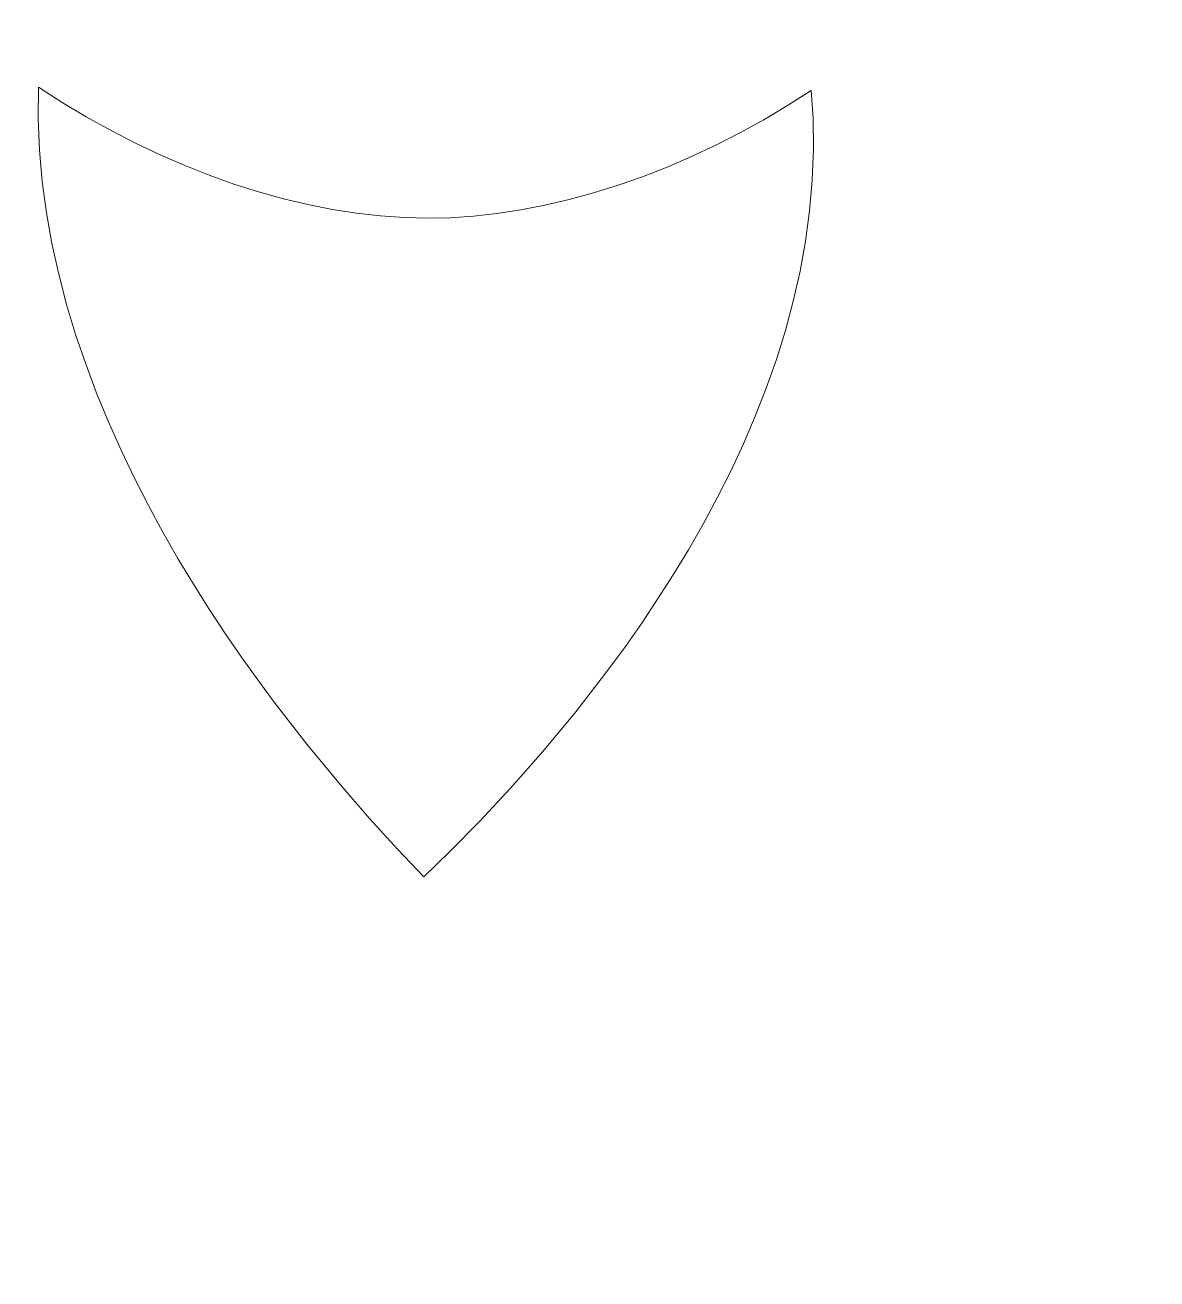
# Model space of a CAD drawing. Header units: millimetres. Extents: x -207 to 189, y -279 to 292.
# Drawn here: x 0.34 to 17.29, y 183.45 to 202.23 of the extents above; entities that cross this region are included whole.
import ezdxf

# ---------------------------------------------------------------- set-up
doc = ezdxf.new("R2010")
doc.units = ezdxf.units.MM
doc.header["$MEASUREMENT"] = 0
doc.layers.add('layer 1', color=7, linetype='Continuous')

msp = doc.modelspace()

# ---------------------------------------------------------------- linework, layer by layer
at = {"layer": 'layer 1', "lineweight": 9}
msp.add_open_spline([(-17.744, 135.5012), (-17.744, 135.5012), (-5.7396, 135.5012), (-5.7396, 135.5012), (-5.7396, 135.5012), (-5.7396, 135.5012), (-5.7396, 129.499), (-5.7396, 129.499), (-5.7396, 129.499), (-5.7396, 129.499), (-17.744, 129.499), (-17.744, 129.499), (-17.744, 129.499), (-17.744, 129.499), (-17.744, 120.4958), (-17.744, 120.4958), (-17.744, 120.4958), (-17.744, 120.4958), (30.2731, 120.4958), (30.2731, 120.4958), (30.2731, 120.4958), (30.2731, 120.4958), (30.2731, 129.499), (30.2731, 129.499), (30.2731, 129.499), (30.2731, 129.499), (18.2687, 129.499), (18.2687, 129.499), (18.2687, 129.499), (18.2687, 129.499), (18.2687, 135.5012), (18.2687, 135.5012), (18.2687, 135.5012), (18.2687, 135.5012), (30.2731, 135.5012), (30.2731, 135.5012), (30.2731, 135.5012), (22.2702, 150.4999), (22.2756, 168.5164), (30.2731, 183.5181), (30.2731, 183.5181), (30.2731, 183.5181), (18.2687, 183.5181), (18.2687, 183.5181), (18.2687, 183.5181), (18.2687, 183.5181), (18.2687, 189.5203), (18.2687, 189.5203), (18.2687, 189.5203), (18.2687, 189.5203), (30.2731, 189.5203), (30.2731, 189.5203), (30.2731, 189.5203), (22.2702, 208.7212), (22.2744, 230.3389), (30.2731, 249.5417), (30.2731, 249.5417), (30.2731, 249.5417), (18.2687, 249.5417), (18.2687, 249.5417), (18.2687, 249.5417), (18.2687, 249.5417), (18.2687, 255.5437), (18.2687, 255.5437), (18.2687, 255.5437), (18.2687, 255.5437), (30.2731, 255.5437), (30.2731, 255.5437), (30.2731, 255.5437), (30.2731, 255.5437), (30.2731, 264.5469), (30.2731, 264.5469), (30.2731, 264.5469), (30.2731, 264.5469), (-17.744, 264.5469), (-17.744, 264.5469), (-17.744, 264.5469), (-17.744, 264.5469), (-17.744, 255.5437), (-17.744, 255.5437), (-17.744, 255.5437), (-17.744, 255.5437), (-5.7396, 255.5437), (-5.7396, 255.5437), (-5.7396, 255.5437), (-5.7396, 255.5437), (-5.7396, 249.5417), (-5.7396, 249.5417), (-5.7396, 249.5417), (-5.7396, 249.5417), (-17.744, 249.5417), (-17.744, 249.5417), (-17.744, 249.5417), (-9.7411, 230.3407), (-9.7453, 208.7229), (-17.744, 189.5203), (-17.744, 189.5203), (-17.744, 189.5203), (-5.7396, 189.5203), (-5.7396, 189.5203), (-5.7396, 189.5203), (-5.7396, 189.5203), (-5.7396, 183.5181), (-5.7396, 183.5181), (-5.7396, 183.5181), (-5.7396, 183.5181), (-17.744, 183.5181), (-17.744, 183.5181), (-17.744, 183.5181), (-9.7411, 168.5193), (-9.7464, 150.5027), (-17.744, 135.5012)], degree=3, knots=[0, 0, 0, 0, 0.0344828, 0.0344828, 0.0344828, 0.0344828, 0.0689655, 0.0689655, 0.0689655, 0.0689655, 0.1034483, 0.1034483, 0.1034483, 0.1034483, 0.137931, 0.137931, 0.137931, 0.137931, 0.1724138, 0.1724138, 0.1724138, 0.1724138, 0.2068966, 0.2068966, 0.2068966, 0.2068966, 0.2413793, 0.2413793, 0.2413793, 0.2413793, 0.2758621, 0.2758621, 0.2758621, 0.2758621, 0.3103448, 0.3103448, 0.3103448, 0.3103448, 0.3448276, 0.3448276, 0.3448276, 0.3448276, 0.3793103, 0.3793103, 0.3793103, 0.3793103, 0.4137931, 0.4137931, 0.4137931, 0.4137931, 0.4482759, 0.4482759, 0.4482759, 0.4482759, 0.4827586, 0.4827586, 0.4827586, 0.4827586, 0.5172414, 0.5172414, 0.5172414, 0.5172414, 0.5517241, 0.5517241, 0.5517241, 0.5517241, 0.5862069, 0.5862069, 0.5862069, 0.5862069, 0.6206897, 0.6206897, 0.6206897, 0.6206897, 0.6551724, 0.6551724, 0.6551724, 0.6551724, 0.6896552, 0.6896552, 0.6896552, 0.6896552, 0.7241379, 0.7241379, 0.7241379, 0.7241379, 0.7586207, 0.7586207, 0.7586207, 0.7586207, 0.7931034, 0.7931034, 0.7931034, 0.7931034, 0.8275862, 0.8275862, 0.8275862, 0.8275862, 0.862069, 0.862069, 0.862069, 0.862069, 0.8965517, 0.8965517, 0.8965517, 0.8965517, 0.9310345, 0.9310345, 0.9310345, 0.9310345, 1, 1, 1, 1], dxfattribs=at)
at = {"layer": 'layer 1', "color": 5, "lineweight": 9}
msp.add_open_spline([(6.3129, 189.4741), (6.3129, 189.4741), (5.9234, 189.8838), (5.9234, 189.8838), (5.9234, 189.8838), (5.9234, 189.8838), (5.4955, 190.3538), (5.4955, 190.3538), (5.4955, 190.3538), (5.4955, 190.3538), (5.0386, 190.8807), (5.0386, 190.8807), (5.0386, 190.8807), (5.0386, 190.8807), (4.5616, 191.4607), (4.5616, 191.4607), (4.5616, 191.4607), (4.5616, 191.4607), (4.0731, 192.0906), (4.0731, 192.0906), (4.0731, 192.0906), (4.0731, 192.0906), (3.8275, 192.4231), (3.8275, 192.4231), (3.8275, 192.4231), (3.8275, 192.4231), (3.5825, 192.7667), (3.5825, 192.7667), (3.5825, 192.7667), (3.5825, 192.7667), (3.3392, 193.121), (3.3392, 193.121), (3.3392, 193.121), (3.3392, 193.121), (3.0988, 193.4857), (3.0988, 193.4857), (3.0988, 193.4857), (3.0988, 193.4857), (2.8624, 193.8601), (2.8624, 193.8601), (2.8624, 193.8601), (2.8624, 193.8601), (2.631, 194.244), (2.631, 194.244), (2.631, 194.244), (2.631, 194.244), (2.4059, 194.6367), (2.4059, 194.6367), (2.4059, 194.6367), (2.4059, 194.6367), (2.188, 195.0379), (2.188, 195.0379), (2.188, 195.0379), (2.188, 195.0379), (1.9787, 195.4472), (1.9787, 195.4472), (1.9787, 195.4472), (1.9787, 195.4472), (1.7788, 195.8642), (1.7788, 195.8642), (1.7788, 195.8642), (1.7788, 195.8642), (1.5898, 196.2883), (1.5898, 196.2883), (1.5898, 196.2883), (1.5898, 196.2883), (1.4127, 196.7193), (1.4127, 196.7193), (1.4127, 196.7193), (1.4127, 196.7193), (1.2485, 197.1565), (1.2485, 197.1565), (1.2485, 197.1565), (1.2485, 197.1565), (1.0983, 197.5997), (1.0983, 197.5997), (1.0983, 197.5997), (1.0983, 197.5997), (0.9635, 198.0482), (0.9635, 198.0482), (0.9635, 198.0482), (0.9635, 198.0482), (0.8451, 198.5017), (0.8451, 198.5017), (0.8451, 198.5017), (0.8451, 198.5017), (0.744, 198.9598), (0.744, 198.9598), (0.744, 198.9598), (0.744, 198.9598), (0.6616, 199.4221), (0.6616, 199.4221), (0.6616, 199.4221), (0.6616, 199.4221), (0.5989, 199.888), (0.5989, 199.888), (0.5989, 199.888), (0.5989, 199.888), (0.5571, 200.3572), (0.5571, 200.3572), (0.5571, 200.3572), (0.5571, 200.3572), (0.5372, 200.8293), (0.5372, 200.8293), (0.5372, 200.8293), (0.5372, 200.8293), (0.5406, 201.3038), (0.5406, 201.3038), (0.5406, 201.3038), (0.5406, 201.3038), (0.8953, 201.0754), (0.8953, 201.0754), (0.8953, 201.0754), (0.8953, 201.0754), (1.2548, 200.8598), (1.2548, 200.8598), (1.2548, 200.8598), (1.2548, 200.8598), (1.6181, 200.6576), (1.6181, 200.6576), (1.6181, 200.6576), (1.6181, 200.6576), (1.9845, 200.4686), (1.9845, 200.4686), (1.9845, 200.4686), (1.9845, 200.4686), (2.3535, 200.2934), (2.3535, 200.2934), (2.3535, 200.2934), (2.3535, 200.2934), (2.7242, 200.1321), (2.7242, 200.1321), (2.7242, 200.1321), (2.7242, 200.1321), (3.096, 199.9851), (3.096, 199.9851), (3.096, 199.9851), (3.096, 199.9851), (3.4679, 199.8523), (3.4679, 199.8523), (3.4679, 199.8523), (3.4679, 199.8523), (3.8396, 199.7344), (3.8396, 199.7344), (3.8396, 199.7344), (3.8396, 199.7344), (4.2099, 199.6312), (4.2099, 199.6312), (4.2099, 199.6312), (4.2099, 199.6312), (4.5784, 199.5433), (4.5784, 199.5433), (4.5784, 199.5433), (4.5784, 199.5433), (4.9442, 199.4709), (4.9442, 199.4709), (4.9442, 199.4709), (4.9442, 199.4709), (5.3065, 199.4141), (5.3065, 199.4141), (5.3065, 199.4141), (5.3065, 199.4141), (5.6649, 199.3732), (5.6649, 199.3732), (5.6649, 199.3732), (5.6649, 199.3732), (6.0184, 199.3484), (6.0184, 199.3484), (6.0184, 199.3484), (6.0184, 199.3484), (6.3664, 199.3401), (6.3664, 199.3401), (6.3664, 199.3401), (6.3664, 199.3401), (6.7085, 199.348), (6.7085, 199.348), (6.7085, 199.348), (6.7085, 199.348), (7.0563, 199.3717), (7.0563, 199.3717), (7.0563, 199.3717), (7.0563, 199.3717), (7.4093, 199.4108), (7.4093, 199.4108), (7.4093, 199.4108), (7.4093, 199.4108), (7.7663, 199.4655), (7.7663, 199.4655), (7.7663, 199.4655), (7.7663, 199.4655), (8.1269, 199.5351), (8.1269, 199.5351), (8.1269, 199.5351), (8.1269, 199.5351), (8.4902, 199.6199), (8.4902, 199.6199), (8.4902, 199.6199), (8.4902, 199.6199), (8.8554, 199.7195), (8.8554, 199.7195), (8.8554, 199.7195), (8.8554, 199.7195), (9.222, 199.8336), (9.222, 199.8336), (9.222, 199.8336), (9.222, 199.8336), (9.5893, 199.9622), (9.5893, 199.9622), (9.5893, 199.9622), (9.5893, 199.9622), (9.9562, 200.1051), (9.9562, 200.1051), (9.9562, 200.1051), (9.9562, 200.1051), (10.3222, 200.2622), (10.3222, 200.2622), (10.3222, 200.2622), (10.3222, 200.2622), (10.6867, 200.4331), (10.6867, 200.4331), (10.6867, 200.4331), (10.6867, 200.4331), (11.0486, 200.6177), (11.0486, 200.6177), (11.0486, 200.6177), (11.0486, 200.6177), (11.4075, 200.8159), (11.4075, 200.8159), (11.4075, 200.8159), (11.4075, 200.8159), (11.7624, 201.0274), (11.7624, 201.0274), (11.7624, 201.0274), (11.7624, 201.0274), (12.1129, 201.2522), (12.1129, 201.2522), (12.1129, 201.2522), (12.1129, 201.2522), (12.1433, 200.84), (12.1433, 200.84), (12.1433, 200.84), (12.1433, 200.84), (12.149, 200.3733), (12.149, 200.3733), (12.149, 200.3733), (12.149, 200.3733), (12.1313, 199.91), (12.1313, 199.91), (12.1313, 199.91), (12.1313, 199.91), (12.0909, 199.4506), (12.0909, 199.4506), (12.0909, 199.4506), (12.0909, 199.4506), (12.0294, 198.9956), (12.0294, 198.9956), (12.0294, 198.9956), (12.0294, 198.9956), (11.9478, 198.5449), (11.9478, 198.5449), (11.9478, 198.5449), (11.9478, 198.5449), (11.8473, 198.0993), (11.8473, 198.0993), (11.8473, 198.0993), (11.8473, 198.0993), (11.7288, 197.6589), (11.7288, 197.6589), (11.7288, 197.6589), (11.7288, 197.6589), (11.5937, 197.2244), (11.5937, 197.2244), (11.5937, 197.2244), (11.5937, 197.2244), (11.4431, 196.7959), (11.4431, 196.7959), (11.4431, 196.7959), (11.4431, 196.7959), (11.2781, 196.3737), (11.2781, 196.3737), (11.2781, 196.3737), (11.2781, 196.3737), (11.0998, 195.9584), (11.0998, 195.9584), (11.0998, 195.9584), (11.0998, 195.9584), (10.9093, 195.5504), (10.9093, 195.5504), (10.9093, 195.5504), (10.9093, 195.5504), (10.7081, 195.1499), (10.7081, 195.1499), (10.7081, 195.1499), (10.7081, 195.1499), (10.4967, 194.7573), (10.4967, 194.7573), (10.4967, 194.7573), (10.4967, 194.7573), (10.2767, 194.3732), (10.2767, 194.3732), (10.2767, 194.3732), (10.2767, 194.3732), (10.0493, 193.9975), (10.0493, 193.9975), (10.0493, 193.9975), (10.0493, 193.9975), (9.8154, 193.6311), (9.8154, 193.6311), (9.8154, 193.6311), (9.8154, 193.6311), (9.5763, 193.2739), (9.5763, 193.2739), (9.5763, 193.2739), (9.5763, 193.2739), (9.3328, 192.9267), (9.3328, 192.9267), (9.3328, 192.9267), (9.3328, 192.9267), (9.0867, 192.5896), (9.0867, 192.5896), (9.0867, 192.5896), (9.0867, 192.5896), (8.5896, 191.9474), (8.5896, 191.9474), (8.5896, 191.9474), (8.5896, 191.9474), (8.0942, 191.3504), (8.0942, 191.3504), (8.0942, 191.3504), (8.0942, 191.3504), (7.6098, 190.8015), (7.6098, 190.8015), (7.6098, 190.8015), (7.6098, 190.8015), (7.1454, 190.3039), (7.1454, 190.3039), (7.1454, 190.3039), (7.1454, 190.3039), (6.71, 189.8603), (6.71, 189.8603), (6.71, 189.8603), (6.71, 189.8603), (6.3129, 189.4741), (6.3129, 189.4741)], degree=3, knots=[0, 0, 0, 0, 0.0114943, 0.0114943, 0.0114943, 0.0114943, 0.0229885, 0.0229885, 0.0229885, 0.0229885, 0.0344828, 0.0344828, 0.0344828, 0.0344828, 0.045977, 0.045977, 0.045977, 0.045977, 0.0574713, 0.0574713, 0.0574713, 0.0574713, 0.0689655, 0.0689655, 0.0689655, 0.0689655, 0.0804598, 0.0804598, 0.0804598, 0.0804598, 0.091954, 0.091954, 0.091954, 0.091954, 0.1034483, 0.1034483, 0.1034483, 0.1034483, 0.1149425, 0.1149425, 0.1149425, 0.1149425, 0.1264368, 0.1264368, 0.1264368, 0.1264368, 0.137931, 0.137931, 0.137931, 0.137931, 0.1494253, 0.1494253, 0.1494253, 0.1494253, 0.1609195, 0.1609195, 0.1609195, 0.1609195, 0.1724138, 0.1724138, 0.1724138, 0.1724138, 0.183908, 0.183908, 0.183908, 0.183908, 0.1954023, 0.1954023, 0.1954023, 0.1954023, 0.2068966, 0.2068966, 0.2068966, 0.2068966, 0.2183908, 0.2183908, 0.2183908, 0.2183908, 0.2298851, 0.2298851, 0.2298851, 0.2298851, 0.2413793, 0.2413793, 0.2413793, 0.2413793, 0.2528736, 0.2528736, 0.2528736, 0.2528736, 0.2643678, 0.2643678, 0.2643678, 0.2643678, 0.2758621, 0.2758621, 0.2758621, 0.2758621, 0.2873563, 0.2873563, 0.2873563, 0.2873563, 0.2988506, 0.2988506, 0.2988506, 0.2988506, 0.3103448, 0.3103448, 0.3103448, 0.3103448, 0.3218391, 0.3218391, 0.3218391, 0.3218391, 0.3333333, 0.3333333, 0.3333333, 0.3333333, 0.3448276, 0.3448276, 0.3448276, 0.3448276, 0.3563218, 0.3563218, 0.3563218, 0.3563218, 0.3678161, 0.3678161, 0.3678161, 0.3678161, 0.3793103, 0.3793103, 0.3793103, 0.3793103, 0.3908046, 0.3908046, 0.3908046, 0.3908046, 0.4022989, 0.4022989, 0.4022989, 0.4022989, 0.4137931, 0.4137931, 0.4137931, 0.4137931, 0.4252874, 0.4252874, 0.4252874, 0.4252874, 0.4367816, 0.4367816, 0.4367816, 0.4367816, 0.4482759, 0.4482759, 0.4482759, 0.4482759, 0.4597701, 0.4597701, 0.4597701, 0.4597701, 0.4712644, 0.4712644, 0.4712644, 0.4712644, 0.4827586, 0.4827586, 0.4827586, 0.4827586, 0.4942529, 0.4942529, 0.4942529, 0.4942529, 0.5057471, 0.5057471, 0.5057471, 0.5057471, 0.5172414, 0.5172414, 0.5172414, 0.5172414, 0.5287356, 0.5287356, 0.5287356, 0.5287356, 0.5402299, 0.5402299, 0.5402299, 0.5402299, 0.5517241, 0.5517241, 0.5517241, 0.5517241, 0.5632184, 0.5632184, 0.5632184, 0.5632184, 0.5747126, 0.5747126, 0.5747126, 0.5747126, 0.5862069, 0.5862069, 0.5862069, 0.5862069, 0.5977011, 0.5977011, 0.5977011, 0.5977011, 0.6091954, 0.6091954, 0.6091954, 0.6091954, 0.6206897, 0.6206897, 0.6206897, 0.6206897, 0.6321839, 0.6321839, 0.6321839, 0.6321839, 0.6436782, 0.6436782, 0.6436782, 0.6436782, 0.6551724, 0.6551724, 0.6551724, 0.6551724, 0.6666667, 0.6666667, 0.6666667, 0.6666667, 0.6781609, 0.6781609, 0.6781609, 0.6781609, 0.6896552, 0.6896552, 0.6896552, 0.6896552, 0.7011494, 0.7011494, 0.7011494, 0.7011494, 0.7126437, 0.7126437, 0.7126437, 0.7126437, 0.7241379, 0.7241379, 0.7241379, 0.7241379, 0.7356322, 0.7356322, 0.7356322, 0.7356322, 0.7471264, 0.7471264, 0.7471264, 0.7471264, 0.7586207, 0.7586207, 0.7586207, 0.7586207, 0.7701149, 0.7701149, 0.7701149, 0.7701149, 0.7816092, 0.7816092, 0.7816092, 0.7816092, 0.7931034, 0.7931034, 0.7931034, 0.7931034, 0.8045977, 0.8045977, 0.8045977, 0.8045977, 0.816092, 0.816092, 0.816092, 0.816092, 0.8275862, 0.8275862, 0.8275862, 0.8275862, 0.8390805, 0.8390805, 0.8390805, 0.8390805, 0.8505747, 0.8505747, 0.8505747, 0.8505747, 0.862069, 0.862069, 0.862069, 0.862069, 0.8735632, 0.8735632, 0.8735632, 0.8735632, 0.8850575, 0.8850575, 0.8850575, 0.8850575, 0.8965517, 0.8965517, 0.8965517, 0.8965517, 0.908046, 0.908046, 0.908046, 0.908046, 0.9195402, 0.9195402, 0.9195402, 0.9195402, 0.9310345, 0.9310345, 0.9310345, 0.9310345, 0.9425287, 0.9425287, 0.9425287, 0.9425287, 0.954023, 0.954023, 0.954023, 0.954023, 0.9655172, 0.9655172, 0.9655172, 0.9655172, 0.9770115, 0.9770115, 0.9770115, 0.9770115, 1, 1, 1, 1], dxfattribs=at)

doc.saveas('drawing.dxf')
